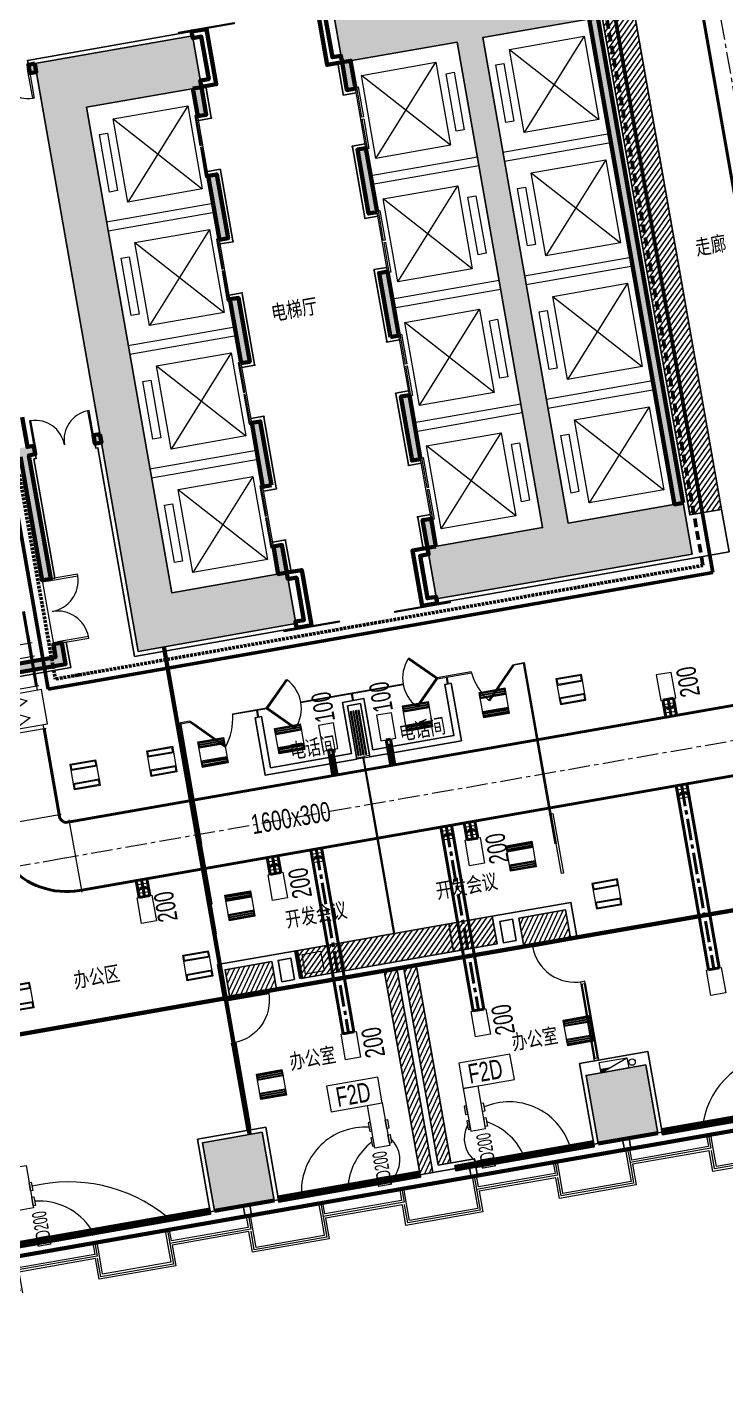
# Model space of a CAD drawing. Extents: x 268762 to 375185, y -23962 to 35476.
# Drawn here: x 296842 to 312995, y -16635 to 14606 of the extents above; entities that cross this region are included whole.
import ezdxf
from ezdxf.enums import TextEntityAlignment as Align

# ---------------------------------------------------------------- set-up
doc = ezdxf.new("R2010")
doc.units = 0
doc.header["$LTSCALE"] = 400
doc.header["$MEASUREMENT"] = 0
for name, pattern in [('CENTER', [2, 1.25, -0.25, 0.25, -0.25]), ('DASH', [0.35, 0.25, -0.1]), ('DASHED', [0.75, 0.5, -0.25])]:
    doc.linetypes.add(name, pattern=pattern)
doc.layers.get('0').update_dxf_attribs({"color": 8})
for name, color, linetype, lineweight in [('A05-307S$0$BP_07__消火栓标注', 8, 'Continuous', 9), ('A05-307S$0$BP_07_A-DOOR', 8, 'Continuous', 13), ('A05-307S$0$BP_07_A-FLOR-EVTR', 8, 'Continuous', 13), ('A05-307S$0$BP_07_A-FLOR-LEVL', 8, 'Continuous', 13), ('A05-307S$0$BP_07_A-PATT-WALL', 8, 'Continuous', 13), ('A05-307S$0$BP_07_A-STRU-COLS', 8, 'Continuous', 25), ('A05-307S$0$BP_07_A-WALL-FULL', 8, 'Continuous', 70), ('A05-307S$0$BP_07_BP-01$0$A-GLAZ-FULL', 8, 'Continuous', 13), ('A05-307S$0$FF_07_A-1', 8, 'Continuous', 13), ('A05-307S$0$FF_07_A-HVAC-FIXT', 8, 'Continuous', 35), ('A05-307S$0$PP_07_A-1', 8, 'Continuous', 13), ('A05-307S$0$PP_07_A-ANNO-RMNA-CH', 8, 'Continuous', 13), ('A05-307S$0$PP_07_A-DOOR', 8, 'Continuous', 13), ('A05-307S$0$PP_07_A-EQPM', 8, 'Continuous', 9), ('A05-307S$0$PP_07_A-FURN-WKSF', 8, 'Continuous', 25), ('A05-307S$0$PP_07_A-GLAZ-FULL', 8, 'Continuous', 13), ('A05-307S$0$PP_07_A-MLWK-SURF', 8, 'Continuous', 25), ('A05-307S$0$PP_07_A-PATT-MLWK', 8, 'Continuous', 13), ('A05-307S$0$PP_07_A-WALL-BLCK', 8, 'Continuous', 25), ('A05-307S$0$PP_07_A-WALL-FULL', 8, 'Continuous', 70), ('A05-307S$0$PP_07_PP_13$0$A-DOOR', 8, 'Continuous', 13), ('A05-307S$0$PP_07_PP_13$1$A-WALL-FULL', 8, 'Continuous', 70), ('暖通-空调-冷水供水管', 4, 'Continuous', 60), ('暖通-空调-冷水回水管', 4, 'DASHED', 60), ('暖通-送风-2D边线', 2, 'Continuous', 50), ('暖通-送风-圆风管中线', 5, 'CENTER', 50), ('暖通-送风-方风管中线', 8, 'CENTER', 15), ('暖通-送风-标注', 3, 'Continuous', 20), ('暖通-送风-法兰', 3, 'Continuous', 20), ('暖通-送风-阀门', 3, 'Continuous', 20)]:
    doc.layers.add(name, color=color, linetype=linetype, lineweight=lineweight)
doc.layers.add('暖通-排风-风口', color=7, linetype='Continuous')
doc.layers.add('防火帆布', color=1, linetype='DASH')
doc.styles.add('A05-307S$0$Standard', font='txt')
doc.styles.add('NT', font='@hvac.shx', dxfattribs={"width": 0.7, "bigfont": '@hvac1.shx'})
doc.linetypes.add('BATTING', pattern='A,0.0001,-0.1,[134,ltypeshp.shx,S=0.1,R=0,X=-0.1,Y=0],-0.2,[134,ltypeshp.shx,S=0.1,R=180,X=0.1,Y=0],-0.1', length=0.4001)
pattern_1 = [(180, (51437.475, 6017.17), (-6e-15, -47.625), []), (180, (51421.6, 6033.046), (-6e-15, -47.625), [])]
pattern_2 = [(180, (51887.475, 6017.17), (-6e-15, -47.625), []), (180, (51871.6, 6033.046), (-6e-15, -47.625), [])]

# ---------------------------------------------------------------- blocks, each defined once
blk = doc.blocks.new('A05-307S$0$A05_307S_dwg_A$C03726D9D-2248-Level 1')
at = {"layer": 'A05-307S$0$PP_07_A-GLAZ-FULL', "color": 0}
blk.add_lwpolyline([(-25, -50), (-25, -40), (0, -40), (0, 40), (-25, 40), (-25, 50), (-50, 50), (-50, -50)], close=True, dxfattribs=at)
blk = doc.blocks.new('A05-307S$0$A05_307S_dwg_A$C03726D9D-2249-Level 1')
at = {"layer": 'A05-307S$0$PP_07_A-GLAZ-FULL', "color": 0}
blk.add_lwpolyline([(-25, -50), (-25, -40), (0, -40), (0, 40), (-25, 40), (-25, 50), (-50, 50), (-50, -50)], close=True, dxfattribs=at)
blk = doc.blocks.new('A05-307S$0$A05_307S_dwg_A$C7DC21D1F-2250-Level 1')
at = {"layer": 'A05-307S$0$PP_07_A-DOOR', "color": 0}
for points in [[(-50, -50), (0, -50), (0, 50), (-50, 50)], [(1000, -50), (1050, -50), (1050, 50), (1000, 50)]]:
    blk.add_lwpolyline(points, close=True, dxfattribs=at)
blk.add_lwpolyline([(0, 0), (12, 0), (12, -1000), (0, -1000), (0, 0)], dxfattribs=at)
blk.add_arc((0, 0), 1000, 270, 0, dxfattribs=at)
blk = doc.blocks.new('A05-307S$0$A05_307S_dwg_A$C7DC21D1F-2247-Level 1')
at = {"layer": 'A05-307S$0$PP_07_A-DOOR', "color": 0}
for points in [[(-50, -50), (0, -50), (0, 50), (-50, 50)], [(1000, -50), (1050, -50), (1050, 50), (1000, 50)]]:
    blk.add_lwpolyline(points, close=True, dxfattribs=at)
blk.add_lwpolyline([(0, 0), (12, 0), (12, -1000), (0, -1000), (0, 0)], dxfattribs=at)
blk.add_arc((0, 0), 1000, 270, 0, dxfattribs=at)
blk = doc.blocks.new('A05-307S$0$A05_307S_dwg_breakout-1-2254-Level 1')
at = {"layer": 'A05-307S$0$PP_07_A-DOOR', "color": 8}
for p, q in [((-2235, -150), (-2235, 10)), ((-2215, -150), (-2215, 10)), ((-10, -150), (-10, 10)), ((10, -150), (10, 10)), ((2215, -150), (2215, 10)), ((2235, -150), (2235, 10))]:
    blk.add_line(p, q, dxfattribs=at)
for points in [[(-2000, 30), (-2000, 10), (-2800, 10), (-2800, 30), (-2000, 30), (-1434, 596), (-1420, 582), (-1986, 16)], [(2000, 30), (2000, 10), (2800, 10), (2800, 30), (2000, 30), (1434, 596), (1420, 582), (1986, 16)], [(-2000, 10), (-1434, -556), (-1420, -542), (-1986, 24)], [(-1200, 30), (1200, 30), (1200, 10), (-1200, 10)], [(2000, 10), (1434, -556), (1420, -542), (1986, 24)], [(-116, -393), (-116, -1423), (-86, -1423), (-86, -393)], [(-56, -393), (-56, -1423), (-26, -1423), (-26, -393)], [(4, -393), (4, -1423), (34, -1423), (34, -393)], [(64, -393), (64, -1423), (94, -1423), (94, -393)], [(-15, -1500), (-150, -1500), (-150, -1470), (-15, -1470)], [(-15, -1500), (-15, -2530), (15, -2530), (15, -1500)], [(15, -1500), (150, -1500), (150, -1470), (15, -1470)], [(-15, -2530), (-15, -3560), (15, -3560), (15, -2530)], [(-15, -3560), (-15, -4590), (15, -4590), (15, -3560)], [(-15, -4590), (-15, -5620), (15, -5620), (15, -4590)]]:
    blk.add_lwpolyline(points, close=True, dxfattribs=at)
for points in [[(-4025, 10), (-3800, 10), (-3098, -702), (-3084, -688), (-3786, 24), (-3800, 10), (-3800, 30), (-4025, 30), (-4025, -2805), (-4045, -2805), (-4045, 30), (-4025, 30)], [(4025, 10), (3800, 10), (3098, -702), (3084, -688), (3786, 24), (3800, 10), (3800, 30), (4045, 30)], [(4025, 30), (4045, 30), (4045, -2805), (4025, -2805), (4025, 30)], [(-4025, -2805), (-4045, -2805), (-4045, -4220), (-4025, -4220), (-4025, -2805)], [(4025, -2805), (4045, -2805), (4045, -4220), (4025, -4220), (4025, -2805)]]:
    blk.add_lwpolyline(points, dxfattribs=at)
for centre, radius, start, end in [((-2026, 20), 826, 317.1812, 42.8188), ((2026, 20), 826, 137.1812, 222.8188), ((-4205, 174), 1415, 322.4443, 353.3252), ((4205, 174), 1415, 186.6748, 217.5557)]:
    blk.add_arc(centre, radius, start, end, dxfattribs=at)
at = {"layer": 'A05-307S$0$PP_07_PP_13$0$A-DOOR', "color": 8}
for points in [[(-4095, -3520), (-4095, -4920), (-4045, -4920), (-4045, -3520), (-4095, -3520)], [(4095, -3520), (4095, -4920), (4045, -4920), (4045, -3520), (4095, -3520)]]:
    blk.add_lwpolyline(points, dxfattribs=at)
at = {"layer": 'A05-307S$0$PP_07_PP_13$1$A-WALL-FULL', "color": 8, "lineweight": 25}
for points in [[(250, -1350), (250, -150), (-250, -150), (-250, -1350), (-2150, -1350), (-2150, -150), (-2300, -150), (-2300, -1500), (-150, -1500), (-150, -250), (150, -250), (150, -1500), (2300, -1500), (2300, -150)], [(2300, -150), (2150, -150), (2150, -1350), (250, -1350)]]:
    blk.add_lwpolyline(points, dxfattribs=at)
blk = doc.blocks.new('A05-307S$0$A05_307S_dwg_GPS_xf_消火栓单平-2240-Level 1')
at = {"layer": 'A05-307S$0$BP_07__消火栓标注'}
blk.add_hatch(color=0, dxfattribs=at).paths.add_polyline_path([(-325, -240), (-81, -150), (-325, -150)], flags=0)
at = {"layer": 'A05-307S$0$BP_07__消火栓标注', "color": 0}
blk.add_lwpolyline([(-325, -240), (-325, 0), (325, 0), (325, -240), (-325, -240), (325, 0)], dxfattribs=at)
blk = doc.blocks.new('A05-307S$0$A05_307S_dwg_HVAC-plan-V8-Level 1')
at = {"layer": 'A05-307S$0$FF_07_A-1', "color": 0}
for points in [[(0, 450), (0, 600), (600, 600), (600, 450)], [(0, 600), (600, 600), (600, 0), (0, 0), (0, 150), (600, 150), (600, 0), (0, 0)], [(20, 470), (20, 580), (580, 580), (580, 470)], [(20, 20), (20, 130), (580, 130), (580, 20)]]:
    blk.add_lwpolyline(points, close=True, dxfattribs=at)
blk = doc.blocks.new('A05-307S$0$A05_307S_dwg_HVAC-plan-V9-Level 1')
at = {"layer": 'A05-307S$0$FF_07_A-1'}
h = blk.add_hatch(dxfattribs=at)
h.set_pattern_fill('FP_22', color=0, style=0, pattern_type=2)
h.set_pattern_definition(pattern_1)
h.paths.add_polyline_path([(20, 470), (580, 470), (580, 580), (20, 580)], flags=0)
h = blk.add_hatch(dxfattribs=at)
h.set_pattern_fill('FP_23', color=0, style=0, pattern_type=2)
h.set_pattern_definition(pattern_2)
h.paths.add_polyline_path([(20, 20), (580, 20), (580, 130), (20, 130)], flags=0)
at = {"layer": 'A05-307S$0$FF_07_A-1', "color": 0}
for points in [[(0, 450), (0, 600), (600, 600), (600, 450)], [(0, 600), (600, 600), (600, 0), (0, 0), (0, 150), (600, 150), (600, 0), (0, 0)], [(20, 470), (20, 580), (580, 580), (580, 470)], [(20, 20), (20, 130), (580, 130), (580, 20)]]:
    blk.add_lwpolyline(points, close=True, dxfattribs=at)
blk = doc.blocks.new('A05-307S$0$A05_307S_dwg_HVAC-plan-2402-Level 1')
at = {"layer": 'A05-307S$0$FF_07_A-1', "color": 0}
for points in [[(0, 450), (0, 600), (600, 600), (600, 450)], [(0, 600), (600, 600), (600, 0), (0, 0), (0, 150), (600, 150), (600, 0), (0, 0)], [(20, 470), (20, 580), (580, 580), (580, 470)], [(20, 20), (20, 130), (580, 130), (580, 20)]]:
    blk.add_lwpolyline(points, close=True, dxfattribs=at)
blk = doc.blocks.new('A05-307S$0$A05_307S_dwg_HVAC-plan-V10-Level 1')
at = {"layer": 'A05-307S$0$FF_07_A-1'}
h = blk.add_hatch(dxfattribs=at)
h.set_pattern_fill('FP_22', color=0, style=0, pattern_type=2)
h.set_pattern_definition(pattern_1)
h.paths.add_polyline_path([(20, 470), (580, 470), (580, 580), (20, 580)], flags=0)
h = blk.add_hatch(dxfattribs=at)
h.set_pattern_fill('FP_23', color=0, style=0, pattern_type=2)
h.set_pattern_definition(pattern_2)
h.paths.add_polyline_path([(20, 20), (580, 20), (580, 130), (20, 130)], flags=0)
at = {"layer": 'A05-307S$0$FF_07_A-1', "color": 0}
for points in [[(0, 450), (0, 600), (600, 600), (600, 450)], [(0, 600), (600, 600), (600, 0), (0, 0), (0, 150), (600, 150), (600, 0), (0, 0)], [(20, 470), (20, 580), (580, 580), (580, 470)], [(20, 20), (20, 130), (580, 130), (580, 20)]]:
    blk.add_lwpolyline(points, close=True, dxfattribs=at)
blk = doc.blocks.new('VAV变风量末端（吊顶式）')
at = {"layer": '暖通-送风-阀门'}
for points in [[(-88657, 254017), (-87657, 254017), (-87657, 253667), (-88657, 253667)], [(-88257, 254067), (-88057, 254067), (-88057, 254017), (-88257, 254017)], [(-87907, 254067), (-87707, 254067), (-87707, 254017), (-87907, 254017)], [(-88257, 253617), (-88057, 253617), (-88057, 253667), (-88257, 253667)], [(-87907, 253617), (-87707, 253617), (-87707, 253667), (-87907, 253667)]]:
    blk.add_lwpolyline(points, close=True, dxfattribs=at)
blk = doc.blocks.new('FK3_H')
for p, q in [((0.5, 0.5), (-0.5, 0.5)), ((-0.5, 0.5), (-0.5, -0.5)), ((0.5, -0.5), (0.5, 0.5)), ((0.5, 0.25), (-0.5, 0.25)), ((0.5, 0), (-0.5, 0)), ((0.5, -0.25), (-0.5, -0.25)), ((-0.5, -0.5), (0.5, -0.5))]:
    blk.add_line(p, q)
blk = doc.blocks.new('*U141', base_point=(67653, 24635))
at = {"layer": '暖通-送风-法兰'}
for p, q in [((67778, 24735), (67528, 24735)), ((67778, 24535), (67528, 24535))]:
    blk.add_line(p, q, dxfattribs=at)
at = {"layer": '暖通-送风-阀门'}
for p, q in [((67528, 24735), (67528, 24535)), ((67659, 24691), (67546, 24578)), ((67646, 24691), (67759, 24578)), ((67778, 24735), (67778, 24535))]:
    blk.add_line(p, q, dxfattribs=at)
at = {"layer": '暖通-送风-阀门', "const_width": 40}
for points in [[(67583, 24635, 1), (67623, 24635, 1)], [(67683, 24635, 1), (67723, 24635, 1)]]:
    blk.add_lwpolyline(points, format="xyb", close=True, dxfattribs=at)
blk = doc.blocks.new('*U146', base_point=(83144, 26812))
at = {"layer": '暖通-送风-法兰'}
for p, q in [((83069, 26912), (83219, 26912)), ((83069, 26712), (83219, 26712))]:
    blk.add_line(p, q, dxfattribs=at)
at = {"layer": '暖通-送风-阀门'}
for p, q in [((83094, 26712), (83094, 26912)), ((83194, 26712), (83194, 26912)), ((83152, 26784), (83096, 26840)), ((83136, 26784), (83192, 26840))]:
    blk.add_line(p, q, dxfattribs=at)
at = {"layer": '暖通-送风-阀门', "const_width": 20}
for points in [[(83114, 26812, 1), (83134, 26812, 1)], [(83154, 26812, 1), (83174, 26812, 1)]]:
    blk.add_lwpolyline(points, format="xyb", close=True, dxfattribs=at)
blk = doc.blocks.new('*U154', base_point=(75358, 29574))
at = {"layer": '暖通-送风-阀门'}
for p, q in [((76758, 30074), (73958, 30074)), ((74008, 30074), (74008, 29974)), ((76708, 30074), (76708, 29974)), ((76808, 29974), (73908, 29974)), ((73908, 29974), (73908, 29174)), ((74683, 29974), (75088, 29774)), ((75088, 29774), (74683, 29574)), ((75358, 29974), (75763, 29774)), ((75763, 29774), (75358, 29574)), ((76033, 29974), (76438, 29774)), ((76438, 29774), (76033, 29574)), ((76808, 29174), (76808, 29974)), ((74683, 29574), (75088, 29374)), ((75088, 29374), (74683, 29174)), ((75358, 29574), (75763, 29374)), ((75763, 29374), (75358, 29174)), ((76033, 29574), (76438, 29374)), ((76438, 29374), (76033, 29174)), ((73908, 29174), (76808, 29174)), ((76758, 29074), (73958, 29074)), ((74008, 29074), (74008, 29174)), ((76708, 29074), (76708, 29174))]:
    blk.add_line(p, q, dxfattribs=at)
blk = doc.blocks.new('*U155')
at = {"layer": '暖通-送风-2D边线', "extrusion": (-1e-16, 0, -1)}
for p, q in [((-1350, 960), (-1350, 1010)), ((1350, 960), (1350, 1010)), ((-1510, 800), (-1560, 800)), ((1510, 800), (1560, 800)), ((-1510, -800), (-1560, -800)), ((1510, -800), (1560, -800))]:
    blk.add_line(p, q, dxfattribs=at)
for centre, radius, start, end in [((1510, 960), 160, 180, 270), ((-1510, 960), 160, 270, 0), ((1510, 960), 1760, 210.9123, 270), ((-1510, 960), 1760, 270, 329.0877)]:
    blk.add_arc(centre, radius, start, end, dxfattribs=at)
at = {"layer": '暖通-送风-法兰', "extrusion": (-1e-16, 0, -1)}
for points in [[(1400, 1010), (-1400, 1010)], [(1560, 850), (1560, -850)], [(-1560, -850), (-1560, 850)]]:
    blk.add_lwpolyline(points, dxfattribs=at)
blk = doc.blocks.new('*U158')
for p, q in [((-160, 1425), (-160, -1425)), ((-160, 1350), (160, 1350)), ((160, 1425), (160, -1425)), ((150, 0), (-150, 0)), ((-160, -1350), (160, -1350))]:
    blk.add_line(p, q)
blk.add_circle((0, 0), 90)

msp = doc.modelspace()

# ---------------------------------------------------------------- hatches: boundary and pattern name
at = {"layer": 'A05-307S$0$BP_07_A-PATT-WALL'}
h = msp.add_hatch(color=8, dxfattribs=at)
h.paths.add_polyline_path([(372089, -310), (373468, -68), (373455, 6), (372076, -236)])
h.paths.add_polyline_path([(354360, -3425), (355739, -3183), (355497, -1804), (354118, -2046)])
h.paths.add_polyline_path([(364603, -1625), (364590, -1551), (363212, -1794), (363225, -1868)])
h.paths.add_polyline_path([(345496, -4983), (346875, -4741), (346633, -3362), (345254, -3604), (345496, -4983)])
h.paths.add_polyline_path([(336632, -6541), (338011, -6298), (337769, -4919), (336390, -5162), (336632, -6541)])
h.paths.add_polyline_path([(310039, -11214), (311418, -10971), (311141, -9396), (309763, -9638)])
h.paths.add_polyline_path([(327768, -8098), (329147, -7856), (328904, -6477), (327526, -6719), (327644, -7395)])
h.paths.add_polyline_path([(320283, -9414), (320006, -7838), (318627, -8080), (318904, -9656), (319568, -9539)])
h.paths.add_polyline_path([(301175, -12771), (302554, -12529), (302277, -10953), (300898, -11196), (301175, -12771)])
h.paths.add_polyline_path([(283447, -15887), (284826, -15644), (284549, -14069), (283170, -14311), (283446, -15881)])
h.paths.add_polyline_path([(292311, -14329), (293690, -14087), (293413, -12511), (292034, -12753)])
h.paths.add_polyline_path([(291414, -1135), (291397, -1037), (290880, -1128), (290585, 547), (290388, 512), (290683, -1162), (290018, -1279), (290035, -1378)])
h.paths.add_polyline_path([(281219, -2927), (282550, -2693), (282238, -920), (280859, -1162), (281171, -2935)])
h.paths.add_polyline_path([(371192, 12884), (370880, 14657), (369501, 14415), (369813, 12642)])
h.paths.add_polyline_path([(360949, 11084), (362327, 11326), (362016, 13099), (360637, 12857), (360673, 12651)])
h.paths.add_polyline_path([(280508, 8929), (280196, 10702), (278817, 10460), (279129, 8687), (279177, 8695)])
h.paths.add_polyline_path([(367770, 24264), (369149, 24506), (368838, 26279), (367459, 26036), (367765, 24293)])
h.paths.add_polyline_path([(358889, 22804), (360268, 23047), (359991, 24623), (358612, 24380)])
h.paths.add_polyline_path([(288640, 10460), (288837, 10494), (288543, 12169), (288346, 12134), (288604, 10668)])
h = msp.add_hatch(color=8, dxfattribs=at)
h.paths.add_polyline_path([(335801, 6563), (335222, 9863), (335025, 9828), (335570, 6726), (334093, 6466), (334127, 6269)])
h.paths.add_polyline_path([(353579, 9687), (353579, 9687), (353043, 12741), (352058, 12568), (352386, 10696), (349481, 10186), (349654, 9200), (349605, 9191), (349639, 8995), (352554, 9507)])
h.paths.add_polyline_path([(345651, 8294), (345616, 8491), (343892, 8188), (341746, 20401), (343470, 20704), (343262, 21886), (340554, 21410), (342942, 7818), (344630, 8115)])
h.paths.add_polyline_path([(328661, 5309), (326272, 18900), (322825, 18295), (323033, 17113), (325889, 17615), (327862, 6387), (325006, 5885), (325214, 4703)])
h.paths.add_polyline_path([(312213, 2418), (312005, 3600), (309346, 3133), (307373, 14361), (310032, 14828), (309824, 16010), (303915, 14971), (304123, 13790), (306782, 14257), (308755, 3029), (306096, 2562), (306303, 1380), (307902, 1661)])
h.paths.add_polyline_path([(315463, 2989), (321570, 4062), (321362, 5244), (318506, 4742), (316533, 15970), (319389, 16473), (319181, 17654), (313075, 16581), (313282, 15399), (315942, 15866), (317915, 4639), (315255, 4171), (315307, 3876)])
h.paths.add_polyline_path([(303053, 809), (302846, 1990), (300186, 1523), (298213, 12751), (300873, 13218), (300665, 14400), (297021, 13760), (299409, 168), (301841, 596)])
h.paths.add_polyline_path([(334644, 11995), (334841, 12030), (334330, 14935), (333739, 14831), (333999, 13354), (334393, 13423), (334474, 12963)])
h.paths.add_polyline_path([(333733, 18333), (333413, 20155), (327553, 19125), (327587, 18928), (327627, 18703), (327761, 17943), (330469, 18419), (333030, 18869), (333142, 18229), (333339, 18264)])
h.paths.add_polyline_path([(340792, 21208), (340752, 21242), (340785, 21248)], flags=16)
h = msp.add_hatch(color=8, dxfattribs=at)
h.paths.add_polyline_path([(325006, 5885), (325203, 5919), (325090, 6560), (324893, 6525), (324921, 6368)], flags=0)
h.paths.add_polyline_path([(321165, 5210), (321362, 5244), (321249, 5885), (321052, 5850), (321080, 5693)], flags=0)
h.paths.add_polyline_path([(311808, 3565), (312005, 3600), (310032, 14828), (309835, 14793), (310509, 10957)], flags=0)
h.paths.add_polyline_path([(315255, 4171), (315452, 4206), (313479, 15434), (313282, 15399), (315255, 4171)], flags=0)
h.paths.add_polyline_path([(302846, 1990), (302846, 1990), (302733, 2631), (302536, 2596), (302649, 1956)], flags=0)
h.paths.add_polyline_path([(306293, 2596), (306180, 3236), (305983, 3202), (306096, 2562)], flags=0)
h.paths.add_polyline_path([(305741, 4581), (305938, 4615), (305678, 6093), (305481, 6058)], flags=0)
h.paths.add_polyline_path([(302491, 4010), (302231, 5487), (302034, 5452), (302294, 3975)], flags=0)
h.paths.add_polyline_path([(321007, 7264), (320747, 8741), (320550, 8706), (320810, 7229)], flags=0)
h.paths.add_polyline_path([(324848, 7939), (324589, 9416), (324392, 9381), (324651, 7904)], flags=0)
h.paths.add_polyline_path([(301989, 6866), (301729, 8343), (301532, 8309), (301792, 6831)], flags=0)
h.paths.add_polyline_path([(305436, 7472), (305176, 8949), (304979, 8914), (305239, 7437)], flags=0)
h.paths.add_polyline_path([(320505, 10120), (320245, 11597), (320048, 11563), (320308, 10085)], flags=0)
h.paths.add_polyline_path([(324346, 10795), (324087, 12272), (323890, 12238), (324149, 10760)], flags=0)
h.paths.add_polyline_path([(304737, 10293), (304934, 10328), (304674, 11805), (304478, 11771)], flags=0)
h.paths.add_polyline_path([(301487, 9722), (301227, 11199), (301030, 11165), (301290, 9687)], flags=0)
h.paths.add_polyline_path([(320003, 12976), (319744, 14453), (319547, 14419), (319806, 12941)], flags=0)
h.paths.add_polyline_path([(323844, 13651), (323585, 15128), (323388, 15094), (323647, 13617)], flags=0)
h.paths.add_polyline_path([(304235, 13149), (304432, 13184), (304320, 13824), (304123, 13790)], flags=0)
h.paths.add_polyline_path([(300985, 12578), (300873, 13218), (300676, 13184), (300788, 12544)], flags=0)
h.paths.add_polyline_path([(323145, 16473), (323342, 16507), (323230, 17147), (323033, 17113)], flags=0)
h.paths.add_polyline_path([(319304, 15798), (319501, 15832), (319389, 16472), (319192, 16438)], flags=0)
h = msp.add_hatch(color=8, dxfattribs=at)
h.paths.add_polyline_path([(298561, 4994), (298526, 5191), (298379, 5165), (298413, 4968)], flags=0)
h.paths.add_polyline_path([(297055, 13563), (297021, 13760), (296873, 13734), (296908, 13537)], flags=0)
h = msp.add_hatch(color=8, dxfattribs=at)
h.paths.add_polyline_path([(297735, -126), (297648, 366), (297451, 332), (297503, 36), (291397, -1037), (291414, -1135), (290035, -1378), (290018, -1279), (288737, -1504), (287638, 4750), (289584, 5092), (290388, 512), (290585, 547), (290066, 3501), (296690, 4665), (297192, 1809), (297389, 1844), (296887, 4700), (297034, 4726), (297000, 4923), (290032, 3698), (289547, 6456), (296367, 7655), (296333, 7852), (291310, 6969), (290704, 10416), (294053, 11005), (294018, 11202), (290669, 10613), (290306, 12681), (290010, 12630), (290045, 12433), (290144, 12450), (291113, 6934), (289512, 6653), (288837, 10494), (288640, 10460), (288909, 8933), (286963, 8591), (286946, 8690), (286749, 8655), (286818, 8261), (287015, 8296), (286998, 8394), (288943, 8736), (289549, 5289), (287604, 4947), (287119, 7705), (286922, 7670), (288575, -1736), (297085, -240)])
h.paths.add_polyline_path([(286842, 9281), (286401, 11792), (286203, 11763), (286645, 9246)])
h.paths.add_polyline_path([(295327, 12422), (295381, 13269), (295529, 13295), (295494, 13492), (295346, 13466), (295329, 13564), (292177, 13010), (292212, 12813), (295167, 13333), (295184, 13234)])
h.paths.add_polyline_path([(295727, 11299), (295327, 12422), (295495, 11461)], flags=17)
h.paths.add_polyline_path([(288354, 12092), (288346, 12134), (288437, 12157), (288527, 12224)], flags=17)
h.paths.add_polyline_path([(291424, 12675), (291389, 12872), (291094, 12820), (291129, 12623), (291325, 12658)])
h.paths.add_polyline_path([(289257, 12294), (289223, 12491), (286169, 11955), (286202, 11766)])
at = {"layer": 'A05-307S$0$PP_07_A-PATT-MLWK'}
h = msp.add_hatch(dxfattribs=at)
h.set_pattern_fill('FP_16', color=8, style=0, pattern_type=2)
h.set_pattern_definition([(54.967, (362018.19, 32152.84), (-77.99275, 54.67808), [])])
h.paths.add_polyline_path([(312894, 3452), (310817, 15271), (310079, 15141), (312156, 3322), (312777, 3431)], flags=0)
h = msp.add_hatch(dxfattribs=at)
h.set_pattern_fill('FP_17', color=8, style=0, pattern_type=2)
h.set_pattern_definition([(64.933, (287147.11, 10806.48), (-86.2787, 40.3553), [])])
h.paths.add_polyline_path([(309401, -6453), (309288, -5812), (308210, -6002), (308322, -6642), (309209, -6487)], flags=0)
h = msp.add_hatch(dxfattribs=at)
h.set_pattern_fill('FP_21', color=8, style=0, pattern_type=2)
h.set_pattern_definition([(54.967, (284747.93, -77062.53), (-77.99275, 54.67808), [])])
h.paths.add_polyline_path([(307705, -6598), (307593, -5958), (303062, -6754), (303175, -7394), (306411, -6826)], flags=0)
h = msp.add_hatch(dxfattribs=at)
h.set_pattern_fill('FP_18', color=8, style=0, pattern_type=2)
h.set_pattern_definition([(64.933, (280361.1, 9613.98), (-86.2787, 40.3553), [])])
h.paths.add_polyline_path([(302610, -7646), (302497, -7006), (301419, -7195), (301531, -7836), (302475, -7670)], flags=0)
h = msp.add_hatch(dxfattribs=at)
h.set_pattern_fill('FP_7', color=8, style=0, pattern_type=2)
h.set_pattern_definition([(64.933, (301245.19, -7073.57), (-86.2787, 40.3553), [])])
h.paths.add_polyline_path([(305927, -11936), (306223, -11884), (305392, -7157), (305097, -7209), (305804, -11233)], flags=0)
h.paths.add_polyline_path([(306345, -11711), (306640, -11659), (305835, -7079), (305540, -7131), (306247, -11155)], flags=0)

# ---------------------------------------------------------------- linework, layer by layer
at = {"layer": 'A05-307S$0$BP_07__消火栓标注', "color": 8}
msp.add_circle((310825, -9329), 75, dxfattribs=at)
at = {"layer": 'A05-307S$0$BP_07_A-DOOR', "color": 8}
msp.add_line((297192, 1809), (297451, 332), dxfattribs=at)
for points in [[(297008, 12963), (296974, 12957), (296856, 13629), (296890, 13635)], [(298278, 5739), (298243, 5733), (298362, 5061), (298396, 5067)], [(296899, 5497), (297017, 4824), (297052, 4831), (296933, 5503)], [(298010, 1953), (297290, 1826), (297297, 1790), (298017, 1916)], [(298270, 476), (298263, 513), (297543, 386), (297550, 349)]]:
    msp.add_lwpolyline(points, close=True, dxfattribs=at)
for centre, radius, start, end in [((296873, 13632), 682, 189.9667, 278.4975), ((298379, 5064), 682, 101.436, 189.9667), ((297034, 4827), 682, 9.9667, 98.4975), ((297293, 1808), 731, 279.9667, 8.4975), ((297546, 368), 731, 11.436, 99.9667)]:
    msp.add_arc(centre, radius, start, end, dxfattribs=at)
at = {"layer": 'A05-307S$0$BP_07_A-FLOR-EVTR', "color": 8}
for p, q in [((309715, 14392), (308329, 12168)), ((304907, 11567), (306293, 13790)), ((304674, 11805), (304432, 13184)), ((300556, 12782), (299170, 10559)), ((301030, 11165), (300788, 12544)), ((310217, 11535), (308831, 9312)), ((305409, 8710), (306795, 10934)), ((305176, 8949), (304934, 10328)), ((301058, 9926), (299672, 7702)), ((301532, 8309), (301290, 9687)), ((310719, 8679), (309333, 6456)), ((305911, 5854), (307297, 8078)), ((305678, 6093), (305436, 7472)), ((301560, 7070), (300174, 4846)), ((302034, 5452), (301792, 6831)), ((311221, 5823), (309835, 3599)), ((306413, 2998), (307799, 5221)), ((306180, 3236), (305938, 4615)), ((302062, 4213), (300675, 1990)), ((302536, 2596), (302294, 3975))]:
    msp.add_line(p, q, dxfattribs=at)
for points in [[(307992, 14089), (309715, 14392), (310053, 12471), (308329, 12168), (307992, 14089), (310053, 12471)], [(306630, 11870), (304907, 11567), (304569, 13487), (306293, 13790), (306630, 11870), (304569, 13487)], [(298832, 12479), (300556, 12782), (300893, 10861), (299170, 10559), (298832, 12479), (300893, 10861)], [(308494, 11233), (310217, 11535), (310555, 9615), (308831, 9312), (308494, 11233), (310555, 9615)], [(307132, 9013), (305409, 8710), (305071, 10631), (306795, 10934), (307132, 9013), (305071, 10631)], [(299334, 9623), (301058, 9926), (301395, 8005), (299672, 7702), (299334, 9623), (301395, 8005)], [(308996, 8376), (310719, 8679), (311057, 6759), (309333, 6456), (308996, 8376), (311057, 6759)], [(307634, 6157), (305911, 5854), (305573, 7775), (307297, 8078), (307634, 6157), (305573, 7775)], [(299836, 6767), (301560, 7070), (301897, 5149), (300174, 4846), (299836, 6767), (301897, 5149)], [(309498, 5520), (311221, 5823), (311559, 3902), (309835, 3599), (309498, 5520), (311559, 3902)], [(308136, 3301), (306413, 2998), (306075, 4919), (307799, 5221), (308136, 3301), (306075, 4919)], [(300338, 3910), (302062, 4213), (302399, 2293), (300675, 1990), (300338, 3910), (302399, 2293)]]:
    msp.add_lwpolyline(points, dxfattribs=at)
for points in [[(307674, 13728), (307859, 13761), (308093, 12431), (307908, 12399)], [(306948, 12230), (306763, 12198), (306529, 13527), (306714, 13560)], [(304461, 13213), (304494, 13219), (304615, 12529), (304582, 12523)], [(300751, 12561), (300718, 12555), (300839, 11866), (300872, 11871)], [(304590, 12477), (304623, 12483), (304744, 11794), (304711, 11788)], [(298515, 12119), (298699, 12151), (298933, 10822), (298748, 10789)], [(300880, 11825), (300848, 11820), (300969, 11130), (301002, 11136)], [(307450, 9374), (307265, 9341), (307031, 10671), (307216, 10703)], [(308176, 10872), (308361, 10905), (308595, 9575), (308410, 9543)], [(304963, 10357), (304996, 10362), (305117, 9673), (305084, 9667)], [(301253, 9705), (301220, 9699), (301341, 9009), (301374, 9015)], [(305092, 9621), (305125, 9627), (305246, 8937), (305213, 8932)], [(299017, 9263), (299201, 9295), (299435, 7965), (299250, 7933)], [(301382, 8969), (301349, 8963), (301471, 8274), (301503, 8280)], [(307952, 6518), (307767, 6485), (307533, 7815), (307718, 7847)], [(308678, 8016), (308863, 8048), (309097, 6719), (308912, 6686)], [(305465, 7500), (305498, 7506), (305619, 6817), (305586, 6811)], [(301755, 6848), (301722, 6843), (301843, 6153), (301876, 6159)], [(305594, 6765), (305627, 6771), (305748, 6081), (305715, 6075)], [(299519, 6406), (299703, 6439), (299937, 5109), (299752, 5077)], [(301884, 6113), (301851, 6107), (301973, 5418), (302005, 5424)], [(309180, 5160), (309365, 5192), (309598, 3862), (309414, 3830)], [(308454, 3661), (308269, 3629), (308035, 4958), (308220, 4991)], [(305967, 4644), (306000, 4650), (306121, 3960), (306088, 3955)], [(302257, 3992), (302224, 3986), (302345, 3297), (302378, 3303)], [(306096, 3909), (306129, 3914), (306250, 3225), (306217, 3219)], [(300021, 3550), (300205, 3583), (300439, 2253), (300254, 2220)], [(302386, 3257), (302353, 3251), (302474, 2562), (302507, 2567)]]:
    msp.add_lwpolyline(points, close=True, dxfattribs=at)
at = {"layer": 'A05-307S$0$BP_07_A-FLOR-LEVL', "color": 8}
for points in [[(310302, 12134), (307840, 11701), (307875, 11504), (310337, 11937)], [(304822, 10968), (307284, 11401), (307249, 11598), (304787, 11165)], [(301143, 10525), (298681, 10092), (298715, 9895), (301177, 10328)], [(310804, 9278), (308342, 8845), (308377, 8648), (310839, 9081)], [(305324, 8112), (307786, 8544), (307751, 8741), (305289, 8309)], [(301645, 7668), (299182, 7236), (299217, 7039), (301679, 7471)], [(311306, 6422), (308844, 5989), (308879, 5792), (311341, 6225)], [(305825, 5255), (308288, 5688), (308253, 5885), (305791, 5452)], [(302147, 4812), (299684, 4379), (299719, 4182), (302181, 4615)]]:
    msp.add_lwpolyline(points, dxfattribs=at)
at = {"layer": 'A05-307S$0$BP_07_A-STRU-COLS', "color": 8}
for points in [[(303915, 14971), (304123, 13790), (306782, 14257), (308755, 3029), (306096, 2562), (306303, 1380), (312213, 2418), (312005, 3600), (309346, 3133), (307373, 14361), (310032, 14828), (309824, 16010)], [(300665, 14400), (300873, 13218), (298213, 12751), (300186, 1523), (302846, 1990), (303053, 809), (299409, 168), (297021, 13760)], [(311141, -9396), (311418, -10971), (310039, -11214), (309763, -9638)], [(302277, -10953), (302554, -12529), (301175, -12771), (300898, -11196)]]:
    msp.add_lwpolyline(points, close=True, dxfattribs=at)
at = {"layer": 'A05-307S$0$BP_07_A-WALL-FULL', "color": 8}
for p, q in [((311418, -10971), (310039, -11214)), ((302554, -12529), (301175, -12771))]:
    msp.add_line(p, q, dxfattribs=at)
for points in [[(281534, 16391), (362488, 30617), (369377, 27252), (369397, 27139), (369791, 27208), (374594, -123), (280634, -16635), (275831, 10696), (276225, 10766), (276205, 10879)], [(312005, 3600), (311808, 3565), (309835, 14793), (310032, 14828)], [(297021, 13760), (296873, 13734), (296908, 13537), (297055, 13563)], [(304123, 13790), (304235, 13149), (304432, 13184), (304320, 13824)], [(300676, 13184), (300788, 12544), (300985, 12578), (300873, 13218)], [(304934, 10328), (304674, 11805), (304478, 11771), (304737, 10293)], [(301290, 9687), (301487, 9722), (301227, 11199), (301030, 11165)], [(305239, 7437), (305436, 7472), (305176, 8949), (304979, 8914)], [(301792, 6831), (301989, 6866), (301729, 8343), (301532, 8309)], [(305938, 4615), (305678, 6093), (305481, 6058), (305741, 4581)], [(302491, 4010), (302231, 5487), (302034, 5452), (302294, 3975)], [(298526, 5191), (298379, 5165), (298413, 4968), (298561, 4994)], [(306293, 2596), (306180, 3236), (305983, 3202), (306096, 2562)], [(302846, 1990), (302733, 2631), (302536, 2596), (302649, 1956)]]:
    msp.add_lwpolyline(points, close=True, dxfattribs=at)
for points in [[(296690, 4665), (297192, 1809), (297389, 1844), (296887, 4700), (297034, 4726), (297000, 4923), (296852, 4897), (296731, 5586)], [(288772, -1701), (288575, -1736), (290742, -1355), (297735, -126), (297648, 366), (297451, 332), (297503, 36), (290880, -1128)]]:
    msp.add_lwpolyline(points, dxfattribs=at)
at = {"layer": 'A05-307S$0$BP_07_BP-01$0$A-GLAZ-FULL', "color": 8}
for p, q in [((310723, -11347), (310785, -11702)), ((307177, -11971), (307240, -12325))]:
    msp.add_line(p, q, dxfattribs=at)
at = {"layer": 'A05-307S$0$BP_07_BP-01$0$A-GLAZ-FULL'}
for p, q in [((303632, -12594), (303694, -12948)), ((300086, -13217), (300148, -13572))]:
    msp.add_line(p, q, dxfattribs=at)
at = {"layer": 'A05-307S$0$BP_07_BP-01$0$A-GLAZ-FULL', "color": 8}
for points in [[(317765, -10110), (317827, -10465), (317894, -10844), (316318, -11121), (316252, -10742), (316189, -10387), (316091, -10404), (316136, -10661), (314363, -10972), (314318, -10716), (314219, -10733), (314282, -11088), (314348, -11467), (312773, -11744), (312706, -11365), (312644, -11010), (312545, -11027), (312590, -11284), (310817, -11595), (310772, -11339), (310674, -11356), (310736, -11711), (310803, -12091)], [(316140, -10396), (316194, -10701), (314322, -11030), (314406, -11508), (312732, -11802), (312657, -11374)], [(318010, -10926), (316237, -11237), (316153, -10759), (314380, -11071), (314464, -11549), (312691, -11860), (312607, -11382), (310835, -11694), (310919, -12172)], [(312594, -11019), (312648, -11324), (310777, -11653), (310861, -12131), (309186, -12425), (309111, -11997)], [(309049, -11642), (309102, -11947), (307231, -12276), (307315, -12754), (305641, -13048), (305565, -12620)], [(309098, -11633), (308999, -11650), (309044, -11907), (307272, -12218), (307227, -11962), (307128, -11979)], [(310803, -12091), (309227, -12367), (309160, -11988), (309098, -11633)], [(307128, -11979), (307190, -12334), (307257, -12714), (305681, -12991), (305615, -12611), (305552, -12256), (305454, -12273), (305499, -12530), (303726, -12841), (303681, -12585), (303582, -12602), (303645, -12957), (303711, -13337), (302136, -13614), (302069, -13234), (302007, -12879), (301908, -12896), (301953, -13153), (300180, -13464), (300135, -13208), (300037, -13225), (300099, -13580), (300166, -13960), (298590, -14237), (298523, -13857), (298461, -13502), (298362, -13520), (298407, -13776), (296635, -14088)], [(310919, -12172), (309146, -12483), (309062, -12005), (307289, -12317), (307373, -12795), (305600, -13106), (305516, -12628), (303743, -12940), (303827, -13418)], [(305503, -12265), (305557, -12570), (303685, -12899), (303769, -13377), (302095, -13672), (302020, -13243)]]:
    msp.add_lwpolyline(points, dxfattribs=at)
at = {"layer": 'A05-307S$0$BP_07_BP-01$0$A-GLAZ-FULL'}
for points in [[(301957, -12888), (302011, -13193), (300140, -13522), (300224, -14000), (298549, -14295), (298474, -13866)], [(303827, -13418), (302054, -13729), (301970, -13251), (300198, -13563), (300282, -14041), (298509, -14353), (298425, -13874), (296652, -14186), (296736, -14664)], [(298412, -13511), (298465, -13817), (296594, -14145), (296678, -14623), (295004, -14918), (294928, -14489)]]:
    msp.add_lwpolyline(points, dxfattribs=at)
at = {"layer": 'A05-307S$0$FF_07_A-HVAC-FIXT', "color": 8}
for p, q in [((318798, -9634), (311510, -10915)), ((318803, -9663), (311515, -10944)), ((318809, -9693), (311520, -10974)), ((309934, -11192), (307201, -11672)), ((309939, -11221), (307206, -11701)), ((309944, -11251), (307211, -11731)), ((305921, -11897), (302646, -12472)), ((305926, -11926), (302651, -12502)), ((305931, -11956), (302656, -12531))]:
    msp.add_line(p, q, dxfattribs=at)
at = {"layer": 'A05-307S$0$FF_07_A-HVAC-FIXT', "color": 20}
for p, q in [((301070, -12749), (293782, -14030)), ((301075, -12779), (293787, -14060)), ((301080, -12808), (293792, -14089))]:
    msp.add_line(p, q, dxfattribs=at)
at = {"layer": 'A05-307S$0$FF_07_A-HVAC-FIXT', "color": 8}
for points in [[(318792, -9599), (311504, -10880), (311525, -11003), (318814, -9723)], [(309928, -11157), (307195, -11637), (307217, -11761), (309950, -11280)], [(305914, -11862), (302640, -12438), (302661, -12561), (305936, -11986)]]:
    msp.add_lwpolyline(points, close=True, dxfattribs=at)
at = {"layer": 'A05-307S$0$FF_07_A-HVAC-FIXT'}
msp.add_lwpolyline([(301064, -12715), (293776, -13996), (293797, -14119), (301085, -12838)], close=True, dxfattribs=at)
at = {"layer": 'A05-307S$0$PP_07_A-1', "color": 8}
for p, q in [((309650, -7526), (309953, -9249)), ((309662, -7524), (309965, -9247)), ((309717, -7514), (310020, -9237)), ((309729, -7512), (310032, -9235)), ((301584, -8943), (301921, -10863)), ((301596, -8941), (301933, -10861)), ((301651, -8931), (301988, -10852)), ((301663, -8929), (302000, -10850))]:
    msp.add_line(p, q, dxfattribs=at)
at = {"layer": 'A05-307S$0$PP_07_A-DOOR', "color": 8}
for points in [[(300346, 14486), (301626, 14711), (301631, 14682), (300352, 14457)], [(305339, 1099), (306619, 1323), (306624, 1294), (305344, 1069)], [(302778, 649), (304058, 873), (304063, 844), (302783, 619)]]:
    msp.add_lwpolyline(points, close=True, dxfattribs=at)
at = {"layer": 'A05-307S$0$PP_07_A-EQPM', "color": 8}
msp.add_lwpolyline([(303197, -6843), (303626, -6767), (303706, -7220), (303276, -7296)], close=True, dxfattribs=at)
at = {"layer": 'A05-307S$0$PP_07_A-FURN-WKSF', "color": 8}
for p, q in [((308322, -6642), (309401, -6453)), ((302610, -7646), (301531, -7836))]:
    msp.add_line(p, q, dxfattribs=at)
at = {"layer": 'A05-307S$0$PP_07_A-GLAZ-FULL', "color": 8}
for p, q in [((309640, -7527), (309943, -9251)), ((309739, -7510), (310042, -9233)), ((301574, -8945), (301911, -10865)), ((301673, -8928), (302010, -10848))]:
    msp.add_line(p, q, dxfattribs=at)
at = {"layer": 'A05-307S$0$PP_07_A-MLWK-SURF', "color": 8}
msp.add_line((312894, 3452), (310817, 15271), dxfattribs=at)
for points in [[(312329, 2337), (313067, 2467), (312894, 3452), (312156, 3322), (310079, 15141), (310817, 15271), (310644, 16256), (309906, 16126)], [(304067, -6578), (306588, -6135), (306701, -6775), (304180, -7218), (304067, -6578), (303062, -6754), (303175, -7394), (304180, -7218), (304067, -6578)]]:
    msp.add_lwpolyline(points, dxfattribs=at)
for points in [[(307593, -5958), (306588, -6135), (306701, -6775), (307705, -6598)], [(305097, -7209), (305392, -7157), (306223, -11884), (305927, -11936)], [(305540, -7131), (305835, -7079), (306640, -11659), (306345, -11711)]]:
    msp.add_lwpolyline(points, close=True, dxfattribs=at)
at = {"layer": 'A05-307S$0$PP_07_A-WALL-BLCK', "color": 8}
msp.add_line((306321, 1282), (312329, 2337), dxfattribs=at)
for points in [[(296873, 13734), (296856, 13832), (300647, 14499)], [(304449, 13086), (304149, 13033), (304146, 13052), (304151, 13053), (304024, 13772)], [(300805, 12445), (301106, 12498), (301102, 12518), (301097, 12517), (300971, 13236)], [(304657, 11904), (304357, 11851), (304360, 11831), (304365, 11832), (304652, 10197), (304648, 10196), (304651, 10176), (304951, 10229)], [(301013, 11263), (301313, 11316), (301317, 11296), (301312, 11295), (301599, 9661), (301604, 9661), (301608, 9642), (301307, 9589)], [(305159, 9047), (304859, 8995), (304862, 8975), (304867, 8976), (305154, 7341), (305149, 7340), (305153, 7320), (305453, 7373)], [(301515, 8407), (301815, 8460), (301819, 8440), (301814, 8439), (302101, 6804), (302106, 6805), (302110, 6785), (301809, 6733)], [(305661, 6191), (305361, 6138), (305364, 6119), (305369, 6120), (305656, 4485), (305651, 4484), (305655, 4464), (305955, 4517)], [(302017, 5551), (302317, 5604), (302321, 5584), (302316, 5583), (302603, 3948), (302608, 3949), (302611, 3929), (302311, 3876)], [(297034, 4726), (297052, 4627), (297002, 4619), (297487, 1861), (297389, 1844)], [(298413, 4968), (298431, 4870), (298480, 4878), (299328, 52), (303070, 710)], [(306163, 3335), (305863, 3282), (305866, 3262), (305871, 3263), (305997, 2544)], [(302519, 2695), (302819, 2747), (302823, 2728), (302818, 2727), (302944, 2008)], [(297648, 366), (297747, 384), (297851, -207), (288592, -1834)]]:
    msp.add_lwpolyline(points, dxfattribs=at)
for points in [[(309612, -9360), (311188, -9083), (311517, -10954), (309941, -11231)], [(300783, -11114), (302358, -10837), (302653, -12512), (301077, -12789)]]:
    msp.add_lwpolyline(points, close=True, dxfattribs=at)
at = {"layer": 'A05-307S$0$PP_07_A-WALL-FULL', "color": 8}
msp.add_line((303062, -6754), (303175, -7394), dxfattribs=at)
for points in [[(303899, 15070), (303553, 15009), (303778, 13731), (304123, 13792), (304097, 13940), (303899, 13905), (303727, 14888), (303925, 14922)], [(300647, 14499), (300992, 14559), (301217, 13281), (300871, 13220), (300845, 13368), (301043, 13403), (300870, 14386), (300672, 14351)], [(306321, 1282), (305975, 1221), (305750, 2499), (306096, 2560), (306122, 2412), (305924, 2377), (306097, 1395), (306295, 1429)], [(303070, 710), (303415, 771), (303191, 2049), (302845, 1989), (302871, 1841), (303069, 1876), (303242, 893), (303044, 858)]]:
    msp.add_lwpolyline(points, close=True, dxfattribs=at)
at = {"layer": 'A05-307S$0$PP_07_A-WALL-FULL', "color": 8, "lineweight": 25}
for points in [[(308322, -6642), (305540, -7131), (306345, -11711), (307182, -11564), (307251, -11958), (307103, -11983), (307060, -11737), (306223, -11884), (305392, -7157), (302610, -7646), (302497, -7006), (301419, -7195), (301531, -7836), (301384, -7861), (301245, -7074), (303062, -6754), (303175, -7394), (307705, -6598), (307593, -5958), (309410, -5639), (309549, -6427), (309401, -6453), (309288, -5812), (308210, -6002)], [(308149, -6521), (307853, -6572), (307767, -6080), (308062, -6028)], [(303027, -7421), (302732, -7472), (302645, -6980), (302941, -6928)], [(310606, -11114), (310754, -11088), (310797, -11335), (310649, -11361)]]:
    msp.add_lwpolyline(points, close=True, dxfattribs=at)
at = {"layer": 'A05-307S$0$PP_07_A-WALL-FULL', "color": 210, "lineweight": 25}
msp.add_lwpolyline([(301988, -12629), (301840, -12655), (301883, -12901), (302031, -12875), (301988, -12629), (301840, -12655), (301883, -12901), (302031, -12875), (301988, -12629)], dxfattribs=at)
at = {"layer": '暖通-空调-冷水供水管', "color": 8}
for p, q in [((312693, 1995), (309994, 17353)), ((296519, 3925), (297332, -704)), ((312693, 1995), (297332, -704))]:
    msp.add_line(p, q, dxfattribs=at)
at = {"layer": '暖通-空调-冷水回水管', "color": 8}
msp.add_line((312462, 2157), (309815, 17220), dxfattribs=at)
at = {"layer": '暖通-空调-冷水回水管', "color": 8, "ltscale": 0.3}
for p, q in [((296664, 4255), (297495, -473)), ((312462, 2157), (297495, -473)), ((298035, -378), (297935, -395)), ((298283, -334), (298035, -378))]:
    msp.add_line(p, q, dxfattribs=at)
at = {"layer": '暖通-送风-2D边线'}
for p, q in [((315202, -723), (311929, 17903)), ((297828, -3776), (347448, 4944)), ((297828, -3776), (347241, 4908)), ((298105, -5351), (347725, 3368)), ((298105, -5351), (347518, 3332)), ((296760, 1088), (297063, -636)), ((296858, 531), (297063, -636)), ((296896, 316), (297063, -636)), ((296896, 316), (297063, -636)), ((311538, -960), (311784, -917)), ((311853, -1311), (311784, -917)), ((311607, -1354), (311538, -960)), ((297236, -1621), (297507, -3162)), ((297236, -1621), (297507, -3162)), ((297236, -1621), (297507, -3162)), ((297236, -1621), (297507, -3162)), ((297236, -1621), (297585, -3605)), ((305242, -1863), (305144, -1881)), ((305346, -2454), (305242, -1863)), ((303905, -2099), (303806, -2116)), ((303910, -2707), (303806, -2116)), ((304009, -2689), (303905, -2099)), ((305248, -2472), (305144, -1881)), ((311844, -2937), (312592, -7193)), ((312090, -2894), (312838, -7150)), ((306406, -3893), (307154, -8148)), ((306652, -3849), (307400, -8105)), ((306946, -3798), (307015, -4192)), ((307192, -3755), (307262, -4149)), ((307015, -4192), (307262, -4149)), ((302393, -4598), (302462, -4992)), ((302639, -4555), (302708, -4949)), ((303403, -4420), (304151, -8676)), ((303649, -4377), (304397, -8633)), ((302462, -4992), (302708, -4949)), ((299365, -5130), (299434, -5524)), ((299611, -5087), (299680, -5481)), ((299434, -5524), (299680, -5481)), ((312592, -7193), (312838, -7150)), ((307154, -8148), (307400, -8105)), ((304151, -8676), (304397, -8633))]:
    msp.add_line(p, q, dxfattribs=at)
at = {"layer": '暖通-送风-圆风管中线', "color": 8}
for p, q in [((311730, -1333), (311661, -939)), ((305297, -2463), (305193, -1872)), ((303960, -2698), (303856, -2107)), ((311967, -2916), (312715, -7171)), ((306529, -3871), (307277, -8127)), ((307069, -3776), (307138, -4170)), ((302516, -4576), (302585, -4970)), ((303526, -4399), (304274, -8654)), ((299488, -5108), (299557, -5502))]:
    msp.add_line(p, q, dxfattribs=at)
at = {"layer": '暖通-送风-方风管中线'}
for p, q in [((315596, -653), (312323, 17972)), ((297540, -4638), (347586, 4156)), ((296430, -4834), (297966, -4564))]:
    msp.add_line(p, q, dxfattribs=at)
at = {"layer": '暖通-送风-阀门'}
for points in [[(311834, -908), (311730, -317), (311385, -378), (311489, -969)], [(304028, -2077), (303924, -1486), (303579, -1547), (303683, -2137)], [(305366, -1842), (305262, -1251), (304917, -1311), (305021, -1902)], [(307311, -4140), (307415, -4731), (307070, -4791), (306966, -4200)], [(302757, -4940), (302861, -5531), (302517, -5592), (302413, -5001)], [(299729, -5472), (299833, -6063), (299489, -6124), (299385, -5533)], [(312887, -7141), (312991, -7732), (312646, -7792), (312542, -7201)], [(307449, -8096), (307553, -8687), (307208, -8748), (307105, -8157)], [(304446, -8624), (304550, -9215), (304205, -9276), (304101, -8685)], [(306922, -9944), (308104, -9736), (308000, -9145), (306818, -9353)], [(303870, -10480), (305052, -10272), (304948, -9681), (303766, -9889)]]:
    msp.add_lwpolyline(points, close=True, dxfattribs=at)
at = {"layer": '暖通-送风-阀门', "linetype": 'BATTING'}
for centre, radius, start, end in [((314304, -11025), 1861, 91.8792, 170.3617), ((307983, -11731), 1482, 18.8292, 113.0631), ((304664, -12314), 1482, 86.8704, 181.1043), ((307614, -11094), 668, 152.8315, 233.8034), ((307006, -12085), 1447, 26.3304, 71.5869), ((305703, -12314), 1447, 128.3466, 173.6031), ((304794, -11590), 668, 326.1301, 47.102), ((297806, -15702), 3601, 51.2429, 103.6157), ((297116, -13996), 1453, 33.4511, 93.8564)]:
    msp.add_arc(centre, radius, start, end, dxfattribs=at)
at = {"layer": '防火帆布', "ltscale": 5, "const_width": 100}
for points in [[(301987, -11004), (300005, 273)], [(301433, -7853), (327238, -3381)], [(301458, -7849), (283306, -11038)]]:
    msp.add_lwpolyline(points, dxfattribs=at)

# ---------------------------------------------------------------- block references
at = {"color": 3, "extrusion": (0, 0, -1), "zscale": -1, "rotation": 350.0338536755735}
for p in [(-309760, -957), (-310591, -5685)]:
    msp.add_blockref('A05-307S$0$A05_307S_dwg_HVAC-plan-2402-Level 1', p, dxfattribs=at)
at = {"color": 3, "rotation": 9.967399037201316}
for name, p in [('A05-307S$0$A05_307S_dwg_HVAC-plan-V9-Level 1', (307396, -1373)), ('A05-307S$0$A05_307S_dwg_HVAC-plan-V9-Level 1', (305623, -1684)), ('A05-307S$0$A05_307S_dwg_HVAC-plan-V9-Level 1', (302669, -2203)), ('A05-307S$0$A05_307S_dwg_HVAC-plan-V10-Level 1', (300896, -2515)), ('A05-307S$0$A05_307S_dwg_HVAC-plan-V8-Level 1', (299714, -2723)), ('A05-307S$0$A05_307S_dwg_HVAC-plan-V8-Level 1', (297941, -3034)), ('A05-307S$0$A05_307S_dwg_HVAC-plan-V9-Level 1', (308019, -4918)), ('A05-307S$0$A05_307S_dwg_HVAC-plan-V9-Level 1', (301519, -6061)), ('A05-307S$0$A05_307S_dwg_HVAC-plan-V8-Level 1', (300545, -7450)), ('A05-307S$0$A05_307S_dwg_HVAC-plan-V8-Level 1', (296408, -8177)), ('A05-307S$0$A05_307S_dwg_HVAC-plan-V9-Level 1', (309337, -8951)), ('A05-307S$0$A05_307S_dwg_HVAC-plan-V9-Level 1', (302246, -10197))]:
    msp.add_blockref(name, p, dxfattribs=at)
at = {"extrusion": (0, 0, -1)}
for zscale, rotation in [(-0.9999999999999976, 260.0332628473266), (-1.000000000000003, 260.0332628473005)]:
    msp.add_blockref('A05-307S$0$A05_307S_dwg_A$C03726D9D-2249-Level 1', (-310001, -9291), dxfattribs=dict(at, zscale=zscale, rotation=rotation))
at = {"color": 1, "rotation": 9.966749972722557}
msp.add_blockref('A05-307S$0$A05_307S_dwg_GPS_xf_消火栓单平-2240-Level 1', (310386, -9285), dxfattribs=at)
at = {"rotation": 279.9667371527255}
msp.add_blockref('A05-307S$0$A05_307S_dwg_A$C03726D9D-2248-Level 1', (301969, -10906), dxfattribs=at)
at = {"layer": 'A05-307S$0$PP_07_A-1', "color": 8}
for name, p, rotation in [('A05-307S$0$A05_307S_dwg_breakout-1-2254-Level 1', (304355, -821), 9.966749972722557), ('A05-307S$0$A05_307S_dwg_A$C7DC21D1F-2247-Level 1', (309508, -6485), 279.9667371526994)]:
    msp.add_blockref(name, p, dxfattribs=dict(at, rotation=rotation))
at = {"layer": 'A05-307S$0$PP_07_A-1', "color": 8, "extrusion": (0, 0, -1), "zscale": -0.9999999999999957, "rotation": 260.0332628473005}
msp.add_blockref('A05-307S$0$A05_307S_dwg_A$C7DC21D1F-2250-Level 1', (-301442, -7902), dxfattribs=at)
at = {"layer": '暖通-排风-风口', "color": 8, "yscale": 125}
for p, xscale, rotation in [((312480, -10775), 999.9999999999998, 9.966749972722557), ((309397, -11314), -999.9999999999998, 9.966749972722546), ((307230, -11695), -999.9999999999998, 9.966749972722546), ((308314, -11504), -999.9999999999998, 9.966749972722546), ((304276, -12214), 999.9999999999998, 9.966749972722557), ((305359, -12024), 999.9999999999998, 9.966749972722557), ((303192, -12404), 999.9999999999998, 9.966749972722557)]:
    msp.add_blockref('FK3_H', p, dxfattribs=dict(at, xscale=xscale, rotation=rotation))
at = {"layer": '暖通-排风-风口', "xscale": 999.9999999999998, "yscale": 125, "rotation": 9.966749972722557}
for p in [(300071, -12955), (298298, -13267), (296525, -13578)]:
    msp.add_blockref('FK3_H', p, dxfattribs=at)
at = {"layer": '暖通-送风-2D边线', "rotation": 9.966749972722557}
msp.add_blockref('*U155', (296430, -4834), dxfattribs=at)
at = {"layer": '暖通-送风-阀门'}
for name, p, rotation in [('*U158', (295587, -36), 279.9667499727605), ('*U154', (295820, -1362), 9.966749972722557), ('*U141', (311696, -1136), 189.9667499727225), ('*U146', (303934, -2550), 9.966749972722557), ('*U146', (305271, -2315), 9.966749972722557), ('VAV变风量末端（吊顶式）', (70213, -141556), 279.9667499727225), ('VAV变风量末端（吊顶式）', (61983, -143002), 279.9667499727225)]:
    msp.add_blockref(name, p, dxfattribs=dict(at, rotation=rotation))
at = {"layer": '暖通-送风-阀门', "xscale": -1}
for name, p, rotation in [('*U141', (312002, -3113), 9.966749970221187), ('*U141', (306564, -4068), 9.966749970221187), ('*U141', (307104, -3973), 9.966749970221187), ('*U141', (302550, -4773), 9.966749970221187), ('*U141', (303561, -4596), 9.966749970221187), ('*U141', (299523, -5305), 9.966749970221187), ('VAV变风量末端（吊顶式）', (572450, -53299), 99.96674997272255)]:
    msp.add_blockref(name, p, dxfattribs=dict(at, rotation=rotation))

# ---------------------------------------------------------------- texts
at = {"layer": 'A05-307S$0$PP_07_A-ANNO-RMNA-CH', "color": 0, "lineweight": 35, "char_height": 350.42, "attachment_point": 2, "rotation": 9.9667, "line_spacing_factor": 0.938532, "style": 'A05-307S$0$Standard'}
for s, insert, width in [('{\\fSimSun|b0|i0|c134|p2;\\W0.75;走廊}', (312610, 9733), 1744.26), ('{\\fSimSun|b0|i0|c134|p2;\\W0.75;电梯厅}', (302987, 8250), 1744.26), ('{\\fSimSun|b0|i0|c134|p2;\\W0.75;电话间}', (305945, -1456), 1744.26), ('{\\fSimSun|b0|i0|c134|p2;\\W0.75;电话间}', (303418, -1882), 1744.26), ('{\\fSimSun|b0|i0|c134|p2;\\W0.75;开发会议}', (306970, -5083), 2366.64), ('{\\fSimSun|b0|i0|c134|p2;\\W0.75;开发会议}', (303492, -5747), 2366.64), ('{\\fSimSun|b0|i0|c134|p2;\\W0.75;办公区}', (298420, -7182), 1744.26), ('{\\fSimSun|b0|i0|c134|p2;\\W0.75;办公室}', (308545, -8617), 1744.26), ('{\\fSimSun|b0|i0|c134|p2;\\W0.75;办公室}', (303410, -9064), 1744.26)]:
    msp.add_mtext(s, dxfattribs=dict(at, insert=insert, width=width))
at = {"layer": '暖通-送风-标注', "style": 'NT', "width": 0.7}
for s, rotation, p in [('200', 99.9667, (312117, -537)), ('100', 99.9667, (305021, -888)), ('100', 99.9667, (303683, -1123)), ('1600x300', 9.9667, (302939, -3681)), ('200', 99.9667, (307704, -4392)), ('200', 99.9667, (303151, -5193)), ('200', 99.9667, (300046, -5738)), ('200', 99.9667, (307843, -8349)), ('200', 99.9667, (304840, -8877)), ('F2D', 9.9667, (307432, -9538)), ('F2D', 9.9667, (304380, -10074))]:
    msp.add_text(s, height=450, rotation=rotation, dxfattribs=at).set_placement(p, align=Align.MIDDLE)
at = {"layer": '暖通-送风-阀门', "style": 'NT', "width": 0.6}
for p in [(307451, -11383), (305049, -11805), (297181, -13190)]:
    msp.add_text('DD200', height=330, rotation=99.9602, dxfattribs=at).set_placement(p, align=Align.MIDDLE)

doc.saveas('drawing.dxf')
